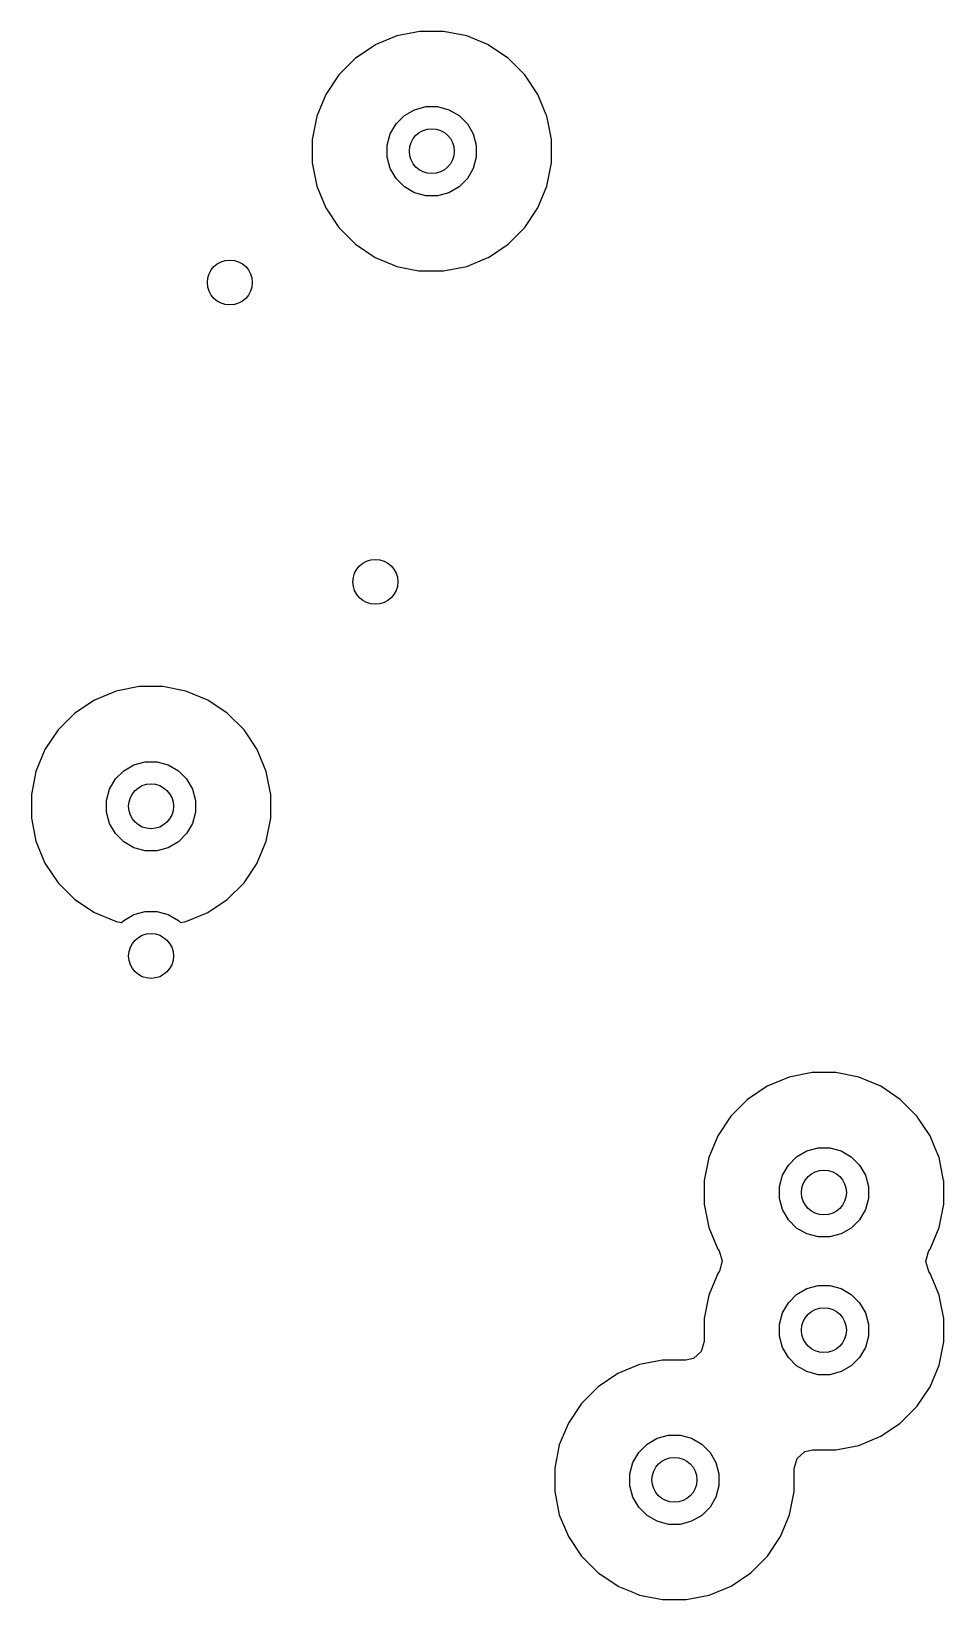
# Model space of a CAD drawing. Header units: inches. Extents: x 2.68 to 6.18, y -3.58 to -1.67.
# Drawn here: x 4.5945 to 4.8347, y -3.1024 to -2.6898 of the extents above; entities that cross this region are included whole.
import ezdxf

# ---------------------------------------------------------------- set-up
doc = ezdxf.new("R2010")
doc.units = ezdxf.units.IN
doc.header["$MEASUREMENT"] = 0
doc.layers.add('In1.Cu', color=91, linetype='CONTINUOUS', true_color=0x7fc87f)

msp = doc.modelspace()

# ---------------------------------------------------------------- linework, layer by layer
at = {"layer": 'In1.Cu', "linetype": 'CONTINUOUS'}
for p, q in [((4.68497, -2.69344), (4.67981, -2.69688)), ((4.6907, -2.69106), (4.68497, -2.69343)), ((4.68497, -2.69343), (4.68497, -2.69344)), ((4.69679, -2.68985), (4.6907, -2.69106)), ((4.6907, -2.69106), (4.6907, -2.69106)), ((4.703, -2.68985), (4.69679, -2.68985)), ((4.69679, -2.68985), (4.69679, -2.68985)), ((4.70909, -2.69106), (4.703, -2.68985)), ((4.703, -2.68985), (4.703, -2.68985)), ((4.71482, -2.69343), (4.70909, -2.69106)), ((4.70909, -2.69106), (4.70909, -2.69106)), ((4.71482, -2.69344), (4.71482, -2.69343)), ((4.71999, -2.69688), (4.71482, -2.69344)), ((4.67981, -2.69688), (4.67542, -2.70127)), ((4.67981, -2.69688), (4.67981, -2.69688)), ((4.72438, -2.70127), (4.71999, -2.69688)), ((4.71999, -2.69688), (4.71999, -2.69688)), ((4.67542, -2.70127), (4.67197, -2.70644)), ((4.67542, -2.70127), (4.67542, -2.70127)), ((4.72782, -2.70644), (4.72438, -2.70127)), ((4.72438, -2.70127), (4.72438, -2.70127)), ((4.67197, -2.70644), (4.66959, -2.71217)), ((4.67197, -2.70644), (4.67197, -2.70644)), ((4.69538, -2.71045), (4.69835, -2.70965)), ((4.69835, -2.70965), (4.70144, -2.70965)), ((4.70144, -2.70965), (4.70442, -2.71045)), ((4.73004, -2.71178), (4.72782, -2.70644)), ((4.72782, -2.70644), (4.72782, -2.70644)), ((4.66959, -2.71217), (4.66838, -2.71826)), ((4.66959, -2.71217), (4.66959, -2.71217)), ((4.68898, -2.71684), (4.69053, -2.71417)), ((4.69053, -2.71417), (4.69271, -2.71199)), ((4.69271, -2.71199), (4.69538, -2.71045)), ((4.70442, -2.71045), (4.70709, -2.71199)), ((4.70709, -2.71199), (4.70927, -2.71417)), ((4.70927, -2.71417), (4.71081, -2.71684)), ((4.7302, -2.71217), (4.73004, -2.71178)), ((4.73061, -2.71424), (4.7302, -2.71217)), ((4.73141, -2.71826), (4.73061, -2.71424)), ((4.66838, -2.71826), (4.66838, -2.72447)), ((4.68819, -2.71982), (4.68898, -2.71684)), ((4.71081, -2.71684), (4.71161, -2.71982)), ((4.73141, -2.72447), (4.73141, -2.71826)), ((4.73141, -2.71826), (4.73141, -2.71826)), ((4.73141, -2.71826), (4.73141, -2.71826)), ((4.68819, -2.72291), (4.68819, -2.71982)), ((4.71161, -2.71982), (4.71161, -2.72291)), ((4.66838, -2.72447), (4.66959, -2.73056)), ((4.68898, -2.72588), (4.68819, -2.72291)), ((4.69053, -2.72855), (4.68898, -2.72588)), ((4.71081, -2.72588), (4.70927, -2.72855)), ((4.71161, -2.72291), (4.71081, -2.72588)), ((4.7302, -2.73056), (4.73141, -2.72447)), ((4.66959, -2.73056), (4.66959, -2.73056)), ((4.66959, -2.73056), (4.67197, -2.73629)), ((4.69271, -2.73073), (4.69053, -2.72855)), ((4.69538, -2.73228), (4.69271, -2.73073)), ((4.70709, -2.73073), (4.70442, -2.73228)), ((4.70927, -2.72855), (4.70709, -2.73073)), ((4.72782, -2.73629), (4.7302, -2.73056)), ((4.69835, -2.73307), (4.69538, -2.73228)), ((4.70144, -2.73307), (4.69835, -2.73307)), ((4.70442, -2.73228), (4.70144, -2.73307)), ((4.67197, -2.73629), (4.67197, -2.73629)), ((4.67197, -2.73629), (4.67542, -2.74145)), ((4.72438, -2.74145), (4.72782, -2.73629)), ((4.67542, -2.74145), (4.67542, -2.74145)), ((4.67542, -2.74145), (4.67981, -2.74584)), ((4.71999, -2.74584), (4.72438, -2.74145)), ((4.67981, -2.74584), (4.67981, -2.74584)), ((4.67981, -2.74584), (4.68497, -2.74929)), ((4.71482, -2.74929), (4.71999, -2.74584)), ((4.68497, -2.74929), (4.68497, -2.74929)), ((4.68497, -2.74929), (4.68945, -2.75115)), ((4.68945, -2.75115), (4.6907, -2.75167)), ((4.70909, -2.75167), (4.71448, -2.74943)), ((4.71448, -2.74943), (4.71482, -2.74929)), ((4.71482, -2.74929), (4.71482, -2.74929)), ((4.71482, -2.74929), (4.71482, -2.74929)), ((4.6907, -2.75167), (4.6964, -2.7528)), ((4.6964, -2.7528), (4.69679, -2.75288)), ((4.69679, -2.75288), (4.69679, -2.75288)), ((4.69679, -2.75288), (4.69679, -2.75288)), ((4.69679, -2.75288), (4.703, -2.75288)), ((4.703, -2.75288), (4.70909, -2.75167)), ((4.703, -2.75288), (4.703, -2.75288)), ((4.62288, -2.86219), (4.61679, -2.8634)), ((4.62909, -2.86219), (4.62288, -2.86219)), ((4.62288, -2.86219), (4.62288, -2.86219)), ((4.63518, -2.8634), (4.62909, -2.86219)), ((4.62909, -2.86219), (4.62909, -2.86219)), ((4.61106, -2.86577), (4.60589, -2.86922)), ((4.61679, -2.8634), (4.61106, -2.86577)), ((4.61106, -2.86577), (4.61106, -2.86577)), ((4.61679, -2.8634), (4.61679, -2.8634)), ((4.64091, -2.86577), (4.63518, -2.8634)), ((4.63518, -2.8634), (4.63518, -2.8634)), ((4.64607, -2.86922), (4.64091, -2.86577)), ((4.64091, -2.86577), (4.64091, -2.86577)), ((4.60589, -2.86922), (4.6015, -2.87361)), ((4.60589, -2.86922), (4.60589, -2.86922)), ((4.65046, -2.87361), (4.64607, -2.86922)), ((4.64607, -2.86922), (4.64607, -2.86922)), ((4.6015, -2.87361), (4.59806, -2.87877)), ((4.6015, -2.87361), (4.6015, -2.87361)), ((4.65391, -2.87877), (4.65046, -2.87361)), ((4.65046, -2.87361), (4.65046, -2.87361)), ((4.59806, -2.87877), (4.59568, -2.88451)), ((4.59806, -2.87877), (4.59806, -2.87877)), ((4.65585, -2.88345), (4.65391, -2.87877)), ((4.65391, -2.87877), (4.65391, -2.87877)), ((4.61879, -2.88433), (4.62146, -2.88279)), ((4.62146, -2.88279), (4.62444, -2.88199)), ((4.62444, -2.88199), (4.62753, -2.88199)), ((4.62753, -2.88199), (4.6305, -2.88279)), ((4.6305, -2.88279), (4.63317, -2.88433)), ((4.65629, -2.88451), (4.65585, -2.88345)), ((4.59568, -2.88451), (4.59447, -2.8906)), ((4.59568, -2.88451), (4.59568, -2.88451)), ((4.61507, -2.88918), (4.61661, -2.88651)), ((4.61661, -2.88651), (4.61879, -2.88433)), ((4.63317, -2.88433), (4.63535, -2.88651)), ((4.63535, -2.88651), (4.6369, -2.88918)), ((4.65716, -2.88891), (4.65629, -2.88451)), ((4.59447, -2.8906), (4.59447, -2.8968)), ((4.61427, -2.89216), (4.61507, -2.88918)), ((4.6369, -2.88918), (4.63769, -2.89216)), ((4.6575, -2.8906), (4.65716, -2.88891)), ((4.6575, -2.8968), (4.6575, -2.8906)), ((4.6575, -2.8906), (4.6575, -2.8906)), ((4.6575, -2.8906), (4.6575, -2.8906)), ((4.61427, -2.89524), (4.61427, -2.89216)), ((4.61507, -2.89822), (4.61427, -2.89524)), ((4.63769, -2.89524), (4.6369, -2.89822)), ((4.63769, -2.89216), (4.63769, -2.89524)), ((4.59447, -2.8968), (4.59568, -2.90289)), ((4.61661, -2.90089), (4.61507, -2.89822)), ((4.6369, -2.89822), (4.63535, -2.90089)), ((4.65629, -2.90289), (4.6575, -2.8968)), ((4.59568, -2.90289), (4.59568, -2.90289)), ((4.59568, -2.90289), (4.59806, -2.90863)), ((4.61879, -2.90307), (4.61661, -2.90089)), ((4.62146, -2.90461), (4.61879, -2.90307)), ((4.63317, -2.90307), (4.6305, -2.90461)), ((4.63535, -2.90089), (4.63317, -2.90307)), ((4.65524, -2.90541), (4.65629, -2.90289)), ((4.62444, -2.90541), (4.62146, -2.90461)), ((4.62753, -2.90541), (4.62444, -2.90541)), ((4.6305, -2.90461), (4.62753, -2.90541)), ((4.65394, -2.90857), (4.65524, -2.90541)), ((4.59806, -2.90863), (4.59806, -2.90863)), ((4.59806, -2.90863), (4.6015, -2.91379)), ((4.65046, -2.91379), (4.65391, -2.90863)), ((4.65391, -2.90863), (4.65394, -2.90857)), ((4.6015, -2.91379), (4.6015, -2.91379)), ((4.6015, -2.91379), (4.60589, -2.91818)), ((4.64607, -2.91818), (4.65046, -2.91379)), ((4.60589, -2.91818), (4.60589, -2.91818)), ((4.60589, -2.91818), (4.61106, -2.92163)), ((4.64091, -2.92163), (4.64607, -2.91818)), ((4.61106, -2.92163), (4.61106, -2.92163)), ((4.61106, -2.92163), (4.61666, -2.92395)), ((4.61666, -2.92395), (4.61679, -2.92401)), ((4.61679, -2.92401), (4.61821, -2.92429)), ((4.61821, -2.92429), (4.61879, -2.9237)), ((4.61879, -2.9237), (4.62146, -2.92216)), ((4.62146, -2.92216), (4.62444, -2.92136)), ((4.62444, -2.92136), (4.62753, -2.92136)), ((4.62753, -2.92136), (4.6305, -2.92216)), ((4.6305, -2.92216), (4.63317, -2.9237)), ((4.63317, -2.9237), (4.63376, -2.92429)), ((4.63376, -2.92429), (4.63518, -2.92401)), ((4.63518, -2.92401), (4.64091, -2.92163)), ((4.79396, -2.96497), (4.78822, -2.96735)), ((4.80005, -2.96376), (4.79396, -2.96497)), ((4.79396, -2.96497), (4.79396, -2.96497)), ((4.80625, -2.96376), (4.80005, -2.96376)), ((4.80005, -2.96376), (4.80005, -2.96376)), ((4.81234, -2.96497), (4.80625, -2.96376)), ((4.80625, -2.96376), (4.80625, -2.96376)), ((4.81808, -2.96735), (4.81234, -2.96497)), ((4.81234, -2.96497), (4.81234, -2.96497)), ((4.78822, -2.96735), (4.78306, -2.9708)), ((4.78822, -2.96735), (4.78822, -2.96735)), ((4.82324, -2.9708), (4.81808, -2.96735)), ((4.81808, -2.96735), (4.81808, -2.96735)), ((4.78306, -2.9708), (4.77867, -2.97519)), ((4.78306, -2.9708), (4.78306, -2.9708)), ((4.82763, -2.97519), (4.82324, -2.9708)), ((4.82324, -2.9708), (4.82324, -2.9708)), ((4.77867, -2.97519), (4.77522, -2.98035)), ((4.77867, -2.97519), (4.77867, -2.97519)), ((4.83108, -2.98035), (4.82763, -2.97519)), ((4.82763, -2.97519), (4.82763, -2.97519)), ((4.77522, -2.98035), (4.77285, -2.98608)), ((4.77522, -2.98035), (4.77522, -2.98035)), ((4.83236, -2.98345), (4.83108, -2.98035)), ((4.83108, -2.98035), (4.83108, -2.98035)), ((4.77284, -2.98608), (4.77163, -2.99217)), ((4.77285, -2.98608), (4.77284, -2.98608)), ((4.79378, -2.98809), (4.79596, -2.98591)), ((4.79596, -2.98591), (4.79863, -2.98436)), ((4.79863, -2.98436), (4.80161, -2.98357)), ((4.80161, -2.98357), (4.80469, -2.98357)), ((4.80469, -2.98357), (4.80767, -2.98436)), ((4.80767, -2.98436), (4.81034, -2.98591)), ((4.81034, -2.98591), (4.81252, -2.98809)), ((4.83345, -2.98608), (4.83236, -2.98345)), ((4.83466, -2.99215), (4.83345, -2.98608)), ((4.79144, -2.99373), (4.79224, -2.99076)), ((4.79224, -2.99076), (4.79378, -2.98809)), ((4.81252, -2.98809), (4.81406, -2.99076)), ((4.81406, -2.99076), (4.81486, -2.99373)), ((4.77163, -2.99217), (4.77163, -2.99838)), ((4.79144, -2.99682), (4.79144, -2.99373)), ((4.81486, -2.99373), (4.81486, -2.99682)), ((4.83467, -2.99217), (4.83466, -2.99215)), ((4.83467, -2.99838), (4.83467, -2.99217)), ((4.83467, -2.99217), (4.83467, -2.99217)), ((4.83467, -2.99217), (4.83467, -2.99217)), ((4.77163, -2.99838), (4.77284, -3.00447)), ((4.79224, -2.9998), (4.79144, -2.99682)), ((4.81486, -2.99682), (4.81406, -2.9998)), ((4.83345, -3.00447), (4.83467, -2.99838)), ((4.79378, -3.00247), (4.79224, -2.9998)), ((4.79596, -3.00465), (4.79378, -3.00247)), ((4.81252, -3.00247), (4.81034, -3.00465)), ((4.81406, -2.9998), (4.81252, -3.00247)), ((4.77284, -3.00447), (4.77285, -3.00447)), ((4.77285, -3.00447), (4.77522, -3.0102)), ((4.79863, -3.00619), (4.79596, -3.00465)), ((4.80161, -3.00699), (4.79863, -3.00619)), ((4.80469, -3.00699), (4.80161, -3.00699)), ((4.80767, -3.00619), (4.80469, -3.00699)), ((4.81034, -3.00465), (4.80767, -3.00619)), ((4.83108, -3.0102), (4.83345, -3.00447)), ((4.77522, -3.0102), (4.77522, -3.0102)), ((4.77522, -3.0102), (4.77522, -3.0102)), ((4.77522, -3.0102), (4.77522, -3.0102)), ((4.77522, -3.0102), (4.77522, -3.0102)), ((4.77522, -3.0102), (4.77553, -3.01067)), ((4.77553, -3.01067), (4.77636, -3.0133)), ((4.82994, -3.01347), (4.83067, -3.01082)), ((4.83067, -3.01082), (4.83076, -3.01067)), ((4.83076, -3.01067), (4.83108, -3.0102)), ((4.83108, -3.0102), (4.83108, -3.0102)), ((4.83108, -3.0102), (4.83108, -3.0102)), ((4.77636, -3.0133), (4.77563, -3.01595)), ((4.83076, -3.0161), (4.82994, -3.01347)), ((4.77522, -3.01657), (4.77285, -3.0223)), ((4.77553, -3.0161), (4.77522, -3.01657)), ((4.77522, -3.01657), (4.77522, -3.01657)), ((4.77563, -3.01595), (4.77553, -3.0161)), ((4.83108, -3.01657), (4.83076, -3.0161)), ((4.83292, -3.021), (4.83108, -3.01657)), ((4.83108, -3.01657), (4.83108, -3.01657)), ((4.77284, -3.0223), (4.77163, -3.02839)), ((4.77285, -3.0223), (4.77284, -3.0223)), ((4.79378, -3.02431), (4.79596, -3.02213)), ((4.79596, -3.02213), (4.79863, -3.02058)), ((4.79863, -3.02058), (4.80161, -3.01979)), ((4.80161, -3.01979), (4.80469, -3.01979)), ((4.80469, -3.01979), (4.80767, -3.02058)), ((4.80767, -3.02058), (4.81034, -3.02213)), ((4.81034, -3.02213), (4.81252, -3.02431)), ((4.83345, -3.0223), (4.83292, -3.021)), ((4.83364, -3.02325), (4.83345, -3.0223)), ((4.83467, -3.02839), (4.83364, -3.02325)), ((4.79144, -3.02995), (4.79224, -3.02698)), ((4.79224, -3.02698), (4.79378, -3.02431)), ((4.81252, -3.02431), (4.81406, -3.02698)), ((4.81406, -3.02698), (4.81486, -3.02995)), ((4.77163, -3.02839), (4.77163, -3.03447)), ((4.79144, -3.03304), (4.79144, -3.02995)), ((4.81486, -3.02995), (4.81486, -3.03304)), ((4.83467, -3.0346), (4.83467, -3.02839)), ((4.83467, -3.02839), (4.83467, -3.02839)), ((4.83467, -3.02839), (4.83467, -3.02839)), ((4.77163, -3.03447), (4.77086, -3.03711)), ((4.79224, -3.03602), (4.79144, -3.03304)), ((4.79378, -3.03869), (4.79224, -3.03602)), ((4.81406, -3.03602), (4.81252, -3.03869)), ((4.81486, -3.03304), (4.81406, -3.03602)), ((4.83345, -3.04069), (4.83467, -3.0346)), ((4.76068, -3.03935), (4.75459, -3.04056)), ((4.76675, -3.03935), (4.76068, -3.03935)), ((4.76878, -3.03891), (4.76675, -3.03935)), ((4.77086, -3.03711), (4.76878, -3.03891)), ((4.79596, -3.04087), (4.79378, -3.03869)), ((4.81252, -3.03869), (4.81034, -3.04087)), ((4.74885, -3.04294), (4.74369, -3.04639)), ((4.75459, -3.04056), (4.74885, -3.04294)), ((4.74885, -3.04294), (4.74885, -3.04294)), ((4.75459, -3.04056), (4.75459, -3.04056)), ((4.79863, -3.04241), (4.79596, -3.04087)), ((4.80161, -3.04321), (4.79863, -3.04241)), ((4.80469, -3.04321), (4.80161, -3.04321)), ((4.80767, -3.04241), (4.80469, -3.04321)), ((4.81034, -3.04087), (4.80767, -3.04241)), ((4.83108, -3.04642), (4.83345, -3.04069)), ((4.74369, -3.04639), (4.7393, -3.05078)), ((4.74369, -3.04639), (4.74369, -3.04639)), ((4.82763, -3.05159), (4.83108, -3.04642)), ((4.7393, -3.05078), (4.73585, -3.05594)), ((4.7393, -3.05078), (4.7393, -3.05078)), ((4.82324, -3.05598), (4.82763, -3.05159)), ((4.73585, -3.05594), (4.73347, -3.06167)), ((4.73585, -3.05594), (4.73585, -3.05594)), ((4.81808, -3.05942), (4.82324, -3.05598)), ((4.75659, -3.0615), (4.75926, -3.05995)), ((4.75926, -3.05995), (4.76224, -3.05916)), ((4.76224, -3.05916), (4.76532, -3.05916)), ((4.76532, -3.05916), (4.7683, -3.05995)), ((4.7683, -3.05995), (4.77097, -3.0615)), ((4.81234, -3.0618), (4.81808, -3.05942)), ((4.73347, -3.06167), (4.73226, -3.06776)), ((4.73347, -3.06167), (4.73347, -3.06167)), ((4.75287, -3.06635), (4.75441, -3.06368)), ((4.75441, -3.06368), (4.75659, -3.0615)), ((4.77097, -3.0615), (4.77315, -3.06368)), ((4.77315, -3.06368), (4.77469, -3.06635)), ((4.79607, -3.06525), (4.79815, -3.06345)), ((4.79815, -3.06345), (4.80018, -3.06301)), ((4.80018, -3.06301), (4.80625, -3.06301)), ((4.80625, -3.06301), (4.81234, -3.0618)), ((4.80625, -3.06301), (4.80625, -3.06301)), ((4.73226, -3.06776), (4.73226, -3.07397)), ((4.75207, -3.06932), (4.75287, -3.06635)), ((4.77469, -3.06635), (4.77549, -3.06932)), ((4.7953, -3.06789), (4.79607, -3.06525)), ((4.7953, -3.07397), (4.7953, -3.06789)), ((4.75207, -3.07241), (4.75207, -3.06932)), ((4.75287, -3.07539), (4.75207, -3.07241)), ((4.77549, -3.07241), (4.77469, -3.07539)), ((4.77549, -3.06932), (4.77549, -3.07241)), ((4.73226, -3.07397), (4.73347, -3.08006)), ((4.75441, -3.07806), (4.75287, -3.07539)), ((4.77469, -3.07539), (4.77315, -3.07806)), ((4.79408, -3.08006), (4.7953, -3.07397)), ((4.73347, -3.08006), (4.73347, -3.08006)), ((4.73347, -3.08006), (4.73585, -3.08579)), ((4.75659, -3.08024), (4.75441, -3.07806)), ((4.75926, -3.08178), (4.75659, -3.08024)), ((4.77097, -3.08024), (4.7683, -3.08178)), ((4.77315, -3.07806), (4.77097, -3.08024)), ((4.79171, -3.08579), (4.79408, -3.08006)), ((4.76224, -3.08258), (4.75926, -3.08178)), ((4.76532, -3.08258), (4.76224, -3.08258)), ((4.7683, -3.08178), (4.76532, -3.08258)), ((4.73585, -3.08579), (4.73585, -3.08579)), ((4.73585, -3.08579), (4.7393, -3.09096)), ((4.78826, -3.09096), (4.79171, -3.08579)), ((4.7393, -3.09096), (4.7393, -3.09096)), ((4.7393, -3.09096), (4.74369, -3.09535)), ((4.78387, -3.09535), (4.78826, -3.09096)), ((4.74369, -3.09535), (4.74369, -3.09535)), ((4.74369, -3.09535), (4.74885, -3.09879)), ((4.77871, -3.0988), (4.78387, -3.09535)), ((4.74885, -3.09879), (4.74885, -3.0988)), ((4.74885, -3.0988), (4.75279, -3.10043)), ((4.75279, -3.10043), (4.75459, -3.10117)), ((4.75459, -3.10117), (4.76068, -3.10238)), ((4.76688, -3.10238), (4.77297, -3.10117)), ((4.77297, -3.10117), (4.77871, -3.0988)), ((4.76068, -3.10238), (4.76068, -3.10238)), ((4.76068, -3.10238), (4.76068, -3.10238)), ((4.76068, -3.10238), (4.76688, -3.10238)), ((4.76688, -3.10238), (4.76688, -3.10238))]:
    msp.add_line(p, q, dxfattribs=at)
at = {"layer": 'In1.Cu'}
for centre in [(4.6999, -2.72136), (4.64673, -2.75591), (4.68504, -2.83465), (4.62598, -2.8937), (4.62598, -2.93307), (4.80315, -2.99528), (4.80315, -3.0315), (4.76378, -3.07087)]:
    msp.add_circle(centre, 0.00591, dxfattribs=at)

doc.saveas('drawing.dxf')
